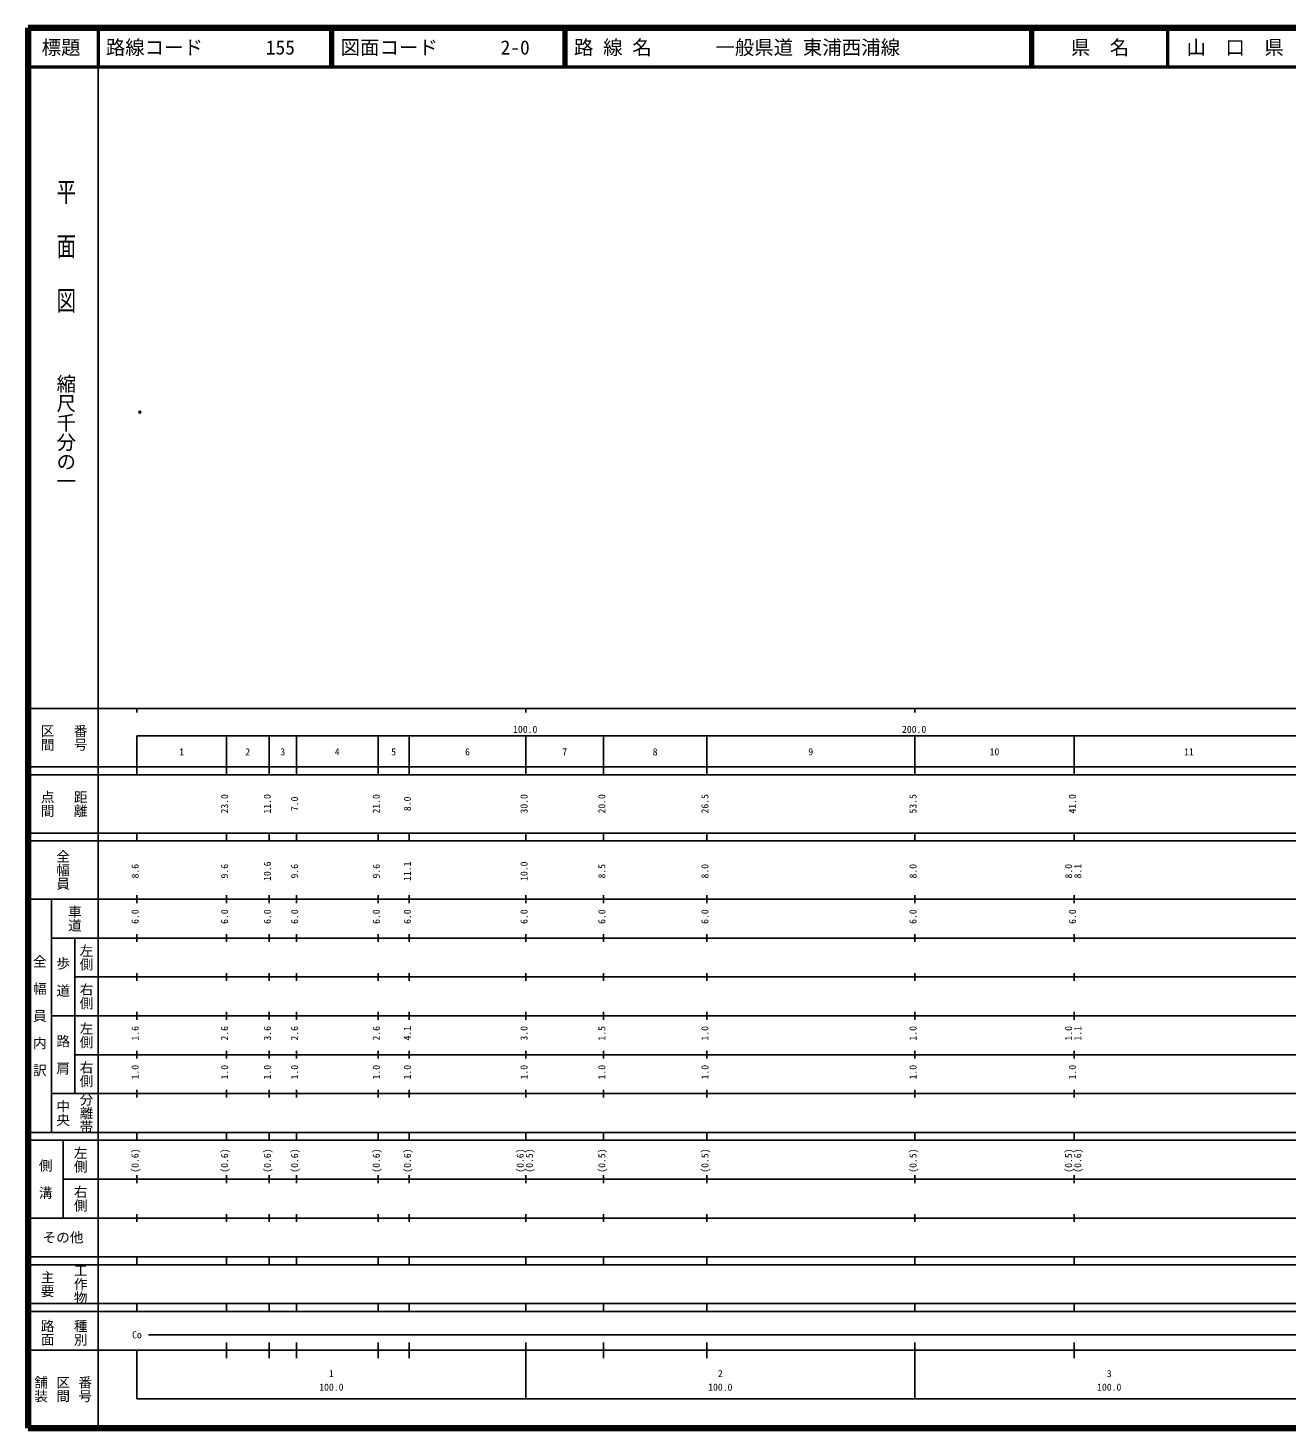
# Model space of a CAD drawing. Units: millimetres on the paper. Extents: x 40 to 680, y 20 to 380.
# Drawn here: x 40 to 363.7, y 20 to 380 of the extents above; entities that cross this region are included whole.
import ezdxf
from ezdxf.enums import TextEntityAlignment as Align

# ---------------------------------------------------------------- set-up
doc = ezdxf.new("R2010")
doc.units = ezdxf.units.MM
doc.header["$PDMODE"] = 32
doc.header["$PDSIZE"] = 0.5
doc.layers.add('M-OTRS', color=6, linetype='Continuous')
doc.layers.add('M-TTL-TXT', color=7, linetype='Continuous')
for name, color, linetype, lineweight in [('M-TTL', 2, 'Continuous', 140), ('M-TTL-BAND', 7, 'Continuous', 25), ('M-TTL-LINE', 7, 'Continuous', 50)]:
    doc.layers.add(name, color=color, linetype=linetype, lineweight=lineweight)
doc.styles.add('@ＭＳ ゴシック', font='')
doc.styles.add('ＭＳ ゴシック', font='')
doc.styles.get('@ＭＳ ゴシック').set_extended_font_data('@MS Gothic')
doc.styles.get('ＭＳ ゴシック').set_extended_font_data('MS Gothic')

msp = doc.modelspace()

# ---------------------------------------------------------------- linework, layer by layer
at = {"layer": 'M-OTRS'}
msp.add_point((68.785, 281.191), dxfattribs=at)
at = {"layer": 'M-TTL'}
for p, q in [((40, 380), (40, 20)), ((680, 380), (40, 380)), ((40, 20), (680, 20))]:
    msp.add_line(p, q, dxfattribs=at)
at = {"layer": 'M-TTL-BAND'}
for p, q in [((58, 370), (58, 20)), ((40, 205), (579, 205)), ((68, 205), (68, 204)), ((168, 205), (168, 204)), ((268, 205), (268, 204)), ((68, 198), (579, 198)), ((68, 198), (68, 188)), ((91, 188), (91, 198)), ((102, 188), (102, 198)), ((109, 188), (109, 198)), ((130, 188), (130, 198)), ((138, 188), (138, 198)), ((168, 188), (168, 198)), ((188, 188), (188, 198)), ((214.5, 188), (214.5, 198)), ((268, 188), (268, 198)), ((309, 188), (309, 198)), ((40, 190), (579, 190)), ((40, 188), (579, 188)), ((40, 173), (579, 173)), ((68, 171), (68, 173)), ((91, 171), (91, 173)), ((102, 171), (102, 173)), ((109, 171), (109, 173)), ((130, 171), (130, 173)), ((138, 171), (138, 173)), ((168, 171), (168, 173)), ((188, 171), (188, 173)), ((214.5, 171), (214.5, 173)), ((268, 171), (268, 173)), ((309, 171), (309, 173)), ((40, 171), (579, 171)), ((40, 156), (579, 156)), ((46, 96), (46, 156)), ((68, 155), (68, 157)), ((91, 155), (91, 157)), ((102, 155), (102, 157)), ((109, 155), (109, 157)), ((130, 155), (130, 157)), ((138, 155), (138, 157)), ((168, 155), (168, 157)), ((188, 155), (188, 157)), ((214.5, 155), (214.5, 157)), ((268, 155), (268, 157)), ((309, 155), (309, 157)), ((46, 146), (579, 146)), ((52, 146), (52, 106)), ((68, 145), (68, 147)), ((91, 145), (91, 147)), ((102, 145), (102, 147)), ((109, 145), (109, 147)), ((130, 145), (130, 147)), ((138, 145), (138, 147)), ((168, 145), (168, 147)), ((188, 145), (188, 147)), ((214.5, 145), (214.5, 147)), ((268, 145), (268, 147)), ((309, 145), (309, 147)), ((68, 135), (68, 137)), ((91, 135), (91, 137)), ((102, 135), (102, 137)), ((109, 135), (109, 137)), ((130, 135), (130, 137)), ((138, 135), (138, 137)), ((168, 135), (168, 137)), ((188, 135), (188, 137)), ((214.5, 135), (214.5, 137)), ((268, 135), (268, 137)), ((309, 135), (309, 137)), ((52, 136), (579, 136)), ((46, 126), (579, 126)), ((68, 125), (68, 127)), ((91, 125), (91, 127)), ((102, 125), (102, 127)), ((109, 125), (109, 127)), ((130, 125), (130, 127)), ((138, 125), (138, 127)), ((168, 125), (168, 127)), ((188, 125), (188, 127)), ((214.5, 125), (214.5, 127)), ((268, 125), (268, 127)), ((309, 125), (309, 127)), ((52, 116), (579, 116)), ((68, 115), (68, 117)), ((91, 115), (91, 117)), ((102, 115), (102, 117)), ((109, 115), (109, 117)), ((130, 115), (130, 117)), ((138, 115), (138, 117)), ((168, 115), (168, 117)), ((188, 115), (188, 117)), ((214.5, 115), (214.5, 117)), ((268, 115), (268, 117)), ((309, 115), (309, 117)), ((46, 106), (579, 106)), ((68, 105), (68, 107)), ((91, 105), (91, 107)), ((102, 105), (102, 107)), ((109, 105), (109, 107)), ((130, 105), (130, 107)), ((138, 105), (138, 107)), ((168, 105), (168, 107)), ((188, 105), (188, 107)), ((214.5, 105), (214.5, 107)), ((268, 105), (268, 107)), ((309, 105), (309, 107)), ((40, 96), (579, 96)), ((40, 94), (579, 94)), ((49, 94), (49, 74)), ((68, 94), (68, 96)), ((91, 94), (91, 96)), ((102, 94), (102, 96)), ((109, 94), (109, 96)), ((130, 94), (130, 96)), ((138, 94), (138, 96)), ((168, 94), (168, 96)), ((188, 94), (188, 96)), ((214.5, 94), (214.5, 96)), ((268, 94), (268, 96)), ((309, 94), (309, 96)), ((49, 84), (579, 84)), ((68, 83), (68, 85)), ((91, 83), (91, 85)), ((102, 83), (102, 85)), ((109, 83), (109, 85)), ((130, 83), (130, 85)), ((138, 83), (138, 85)), ((168, 83), (168, 85)), ((188, 83), (188, 85)), ((214.5, 83), (214.5, 85)), ((268, 83), (268, 85)), ((309, 83), (309, 85)), ((40, 74), (579, 74)), ((68, 73), (68, 75)), ((91, 73), (91, 75)), ((102, 73), (102, 75)), ((109, 73), (109, 75)), ((130, 73), (130, 75)), ((138, 73), (138, 75)), ((168, 73), (168, 75)), ((188, 73), (188, 75)), ((214.5, 73), (214.5, 75)), ((268, 73), (268, 75)), ((309, 73), (309, 75)), ((40, 64), (579, 64)), ((40, 62), (579, 62)), ((68, 62), (68, 64)), ((91, 62), (91, 64)), ((102, 62), (102, 64)), ((109, 62), (109, 64)), ((130, 62), (130, 64)), ((138, 62), (138, 64)), ((168, 62), (168, 64)), ((188, 62), (188, 64)), ((214.5, 62), (214.5, 64)), ((268, 62), (268, 64)), ((309, 62), (309, 64)), ((40, 52), (579, 52)), ((68, 50), (68, 52)), ((91, 50), (91, 52)), ((102, 50), (102, 52)), ((109, 50), (109, 52)), ((130, 50), (130, 52)), ((138, 50), (138, 52)), ((168, 50), (168, 52)), ((188, 50), (188, 52)), ((214.5, 50), (214.5, 52)), ((268, 50), (268, 52)), ((309, 50), (309, 52)), ((40, 50), (579, 50)), ((71, 44), (565, 44)), ((40, 40), (579, 40)), ((68, 40), (68, 27.5)), ((91, 38), (91, 42)), ((102, 38), (102, 42)), ((109, 38), (109, 42)), ((130, 38), (130, 42)), ((138, 38), (138, 42)), ((168, 27.5), (168, 42)), ((188, 38), (188, 42)), ((214.5, 38), (214.5, 42)), ((268, 27.5), (268, 42)), ((309, 38), (309, 42)), ((68, 27.5), (579, 27.5))]:
    msp.add_line(p, q, dxfattribs=at)
at = {"layer": 'M-TTL-LINE'}
for p, q in [((58, 380), (58, 370)), ((117.75, 380), (117.75, 370)), ((118.25, 380), (118.25, 370)), ((177.75, 380), (177.75, 370)), ((178.25, 380), (178.25, 370)), ((297.75, 380), (297.75, 370)), ((298.25, 380), (298.25, 370)), ((333, 380), (333, 370)), ((40, 370), (680, 370))]:
    msp.add_line(p, q, dxfattribs=at)

# ---------------------------------------------------------------- texts
at = {"layer": 'M-TTL-BAND', "style": '@ＭＳ ゴシック', "width": 1.4}
msp.add_text('平  面  図', height=3.666, rotation=270, dxfattribs=at).set_placement((49.777, 306.475), align=Align.MIDDLE_RIGHT)
at = {"layer": 'M-TTL-BAND', "style": '@ＭＳ ゴシック'}
msp.add_text('縮尺千分の一', height=3.666, rotation=270, dxfattribs=at).set_placement((49.777, 261.03), align=Align.MIDDLE_RIGHT)
for s, p in [('区間', (45, 197.5)), ('番号', (53.5, 197.5)), ('点間', (45, 180.5)), ('距離', (53.5, 180.5)), ('全幅員', (49, 163.5)), ('車道', (52, 151)), ('左側', (55, 141)), ('全\u3000幅\u3000員\u3000内\u3000訳', (43, 126)), ('歩\u3000道', (49, 136)), ('右側', (55, 131)), ('左側', (55, 121)), ('路\u3000肩', (49, 116)), ('右側', (55, 111)), ('分離帯', (55, 101)), ('中央', (49, 101)), ('左側', (53.5, 89)), ('側\u3000溝', (44.5, 84)), ('右側', (53.5, 79)), ('工作物', (53.5, 57)), ('主要', (45, 57)), ('路面', (45, 44.5)), ('種別', (53.5, 44.5)), ('舗装', (43.333, 30)), ('区間', (49, 30)), ('番号', (54.667, 30))]:
    msp.add_text(s, height=2.566, rotation=270, dxfattribs=at).set_placement(p, align=Align.MIDDLE_CENTER)
at = {"layer": 'M-TTL-BAND', "style": 'ＭＳ ゴシック'}
for s, p in [('100.0', (167.844, 198.195)), ('200.0', (267.844, 198.195)), ('1', (79.5, 192.405)), ('2', (96.5, 192.405)), ('3', (105.5, 192.405)), ('4', (119.5, 192.405)), ('5', (134, 192.405)), ('6', (153, 192.405)), ('7', (178, 192.405)), ('8', (201.25, 192.405)), ('9', (241.25, 192.405)), ('10', (288.5, 192.405)), ('11', (338.5, 192.405)), ('Co', (68, 42.5)), ('1', (118, 32.523)), ('2', (218, 32.523)), ('3', (318, 32.523)), ('100.0', (118, 29.033)), ('100.0', (218, 29.033)), ('100.0', (318, 29.033))]:
    msp.add_text(s, height=1.833, dxfattribs=at).set_placement(p, align=Align.BOTTOM_CENTER)
for s, p in [('23.0', (92, 180.5)), ('11.0', (103, 180.5)), ('7.0', (110, 180.5)), ('21.0', (131, 180.5)), ('8.0', (139, 180.5)), ('30.0', (169, 180.5)), ('20.0', (189, 180.5)), ('26.5', (215.5, 180.5)), ('53.5', (269, 180.5)), ('41.0', (310, 180.5)), ('8.6', (69, 163.174)), ('9.6', (92, 163.174)), ('10.6', (103, 163.174)), ('9.6', (110, 163.174)), ('9.6', (131, 163.174)), ('11.1', (139, 163.174)), ('10.0', (169, 163.174)), ('8.5', (189, 163.174)), ('8.0', (215.5, 163.174)), ('8.0', (269, 163.174)), ('8.0', (309, 163.174)), ('8.1', (311.37, 163.174)), ('6.0', (69, 151.5)), ('6.0', (92, 151.5)), ('6.0', (103, 151.5)), ('6.0', (110, 151.5)), ('6.0', (131, 151.5)), ('6.0', (139, 151.5)), ('6.0', (169, 151.5)), ('6.0', (189, 151.5)), ('6.0', (215.5, 151.5)), ('6.0', (269, 151.5)), ('6.0', (310, 151.5)), ('1.6', (69, 121.5)), ('2.6', (92, 121.5)), ('3.6', (103, 121.5)), ('2.6', (110, 121.5)), ('2.6', (131, 121.5)), ('4.1', (139, 121.5)), ('3.0', (169, 121.5)), ('1.5', (189, 121.5)), ('1.0', (215.5, 121.5)), ('1.0', (269, 121.5)), ('1.0', (309, 121.5)), ('1.1', (311.37, 121.5)), ('1.0', (69, 111.5)), ('1.0', (92, 111.5)), ('1.0', (103, 111.5)), ('1.0', (110, 111.5)), ('1.0', (131, 111.5)), ('1.0', (139, 111.5)), ('1.0', (169, 111.5)), ('1.0', (189, 111.5)), ('1.0', (215.5, 111.5)), ('1.0', (269, 111.5)), ('1.0', (310, 111.5)), ('(0.6)', (69, 88.764)), ('(0.6)', (92, 88.764)), ('(0.6)', (103, 88.764)), ('(0.6)', (110, 88.764)), ('(0.6)', (131, 88.764)), ('(0.6)', (139, 88.764)), ('(0.6)', (168, 88.764)), ('(0.5)', (170.37, 88.764)), ('(0.5)', (189, 88.764)), ('(0.5)', (215.5, 88.764)), ('(0.5)', (269, 88.764)), ('(0.5)', (309, 88.764)), ('(0.6)', (311.37, 88.764))]:
    msp.add_text(s, height=1.833, rotation=90, dxfattribs=at).set_placement(p, align=Align.BOTTOM_CENTER)
msp.add_text('その他', height=2.566, dxfattribs=at).set_placement((49, 69), align=Align.MIDDLE_CENTER)
at = {"layer": 'M-TTL-TXT', "style": 'ＭＳ ゴシック'}
for s, p in [('標題', (48.5, 375)), ('県\u3000名', (315.625, 375)), ('山\u3000口\u3000県', (350.375, 375))]:
    msp.add_text(s, height=3.666, dxfattribs=at).set_placement(p, align=Align.MIDDLE_CENTER)
for s, p in [('路線コード', (60, 375)), ('155', (101.142, 375)), ('図面コード', (120.38, 375)), ('2-0', (161.521, 375)), ('路 線 名', (180.38, 375)), ('一般県道 東浦西浦線', (216.734, 375))]:
    msp.add_text(s, height=3.666, dxfattribs=at).set_placement(p, align=Align.MIDDLE_LEFT)

doc.saveas('drawing.dxf')
